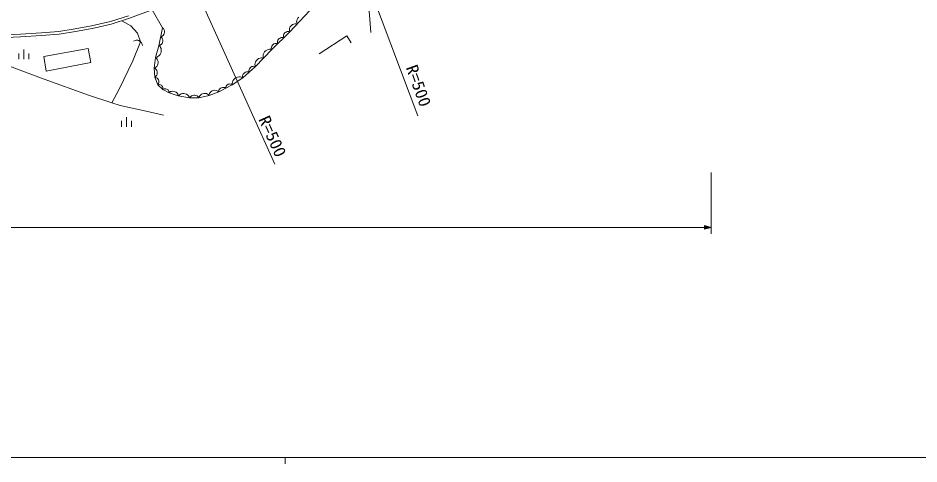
# Model space of a CAD drawing. Units: millimetres, scale not verified. Extents: x 40000 to 680000, y 20000 to 380000.
# Drawn here: x 227376 to 364467, y 204000 to 271916 of the extents above; entities that cross this region are included whole.
import ezdxf
from ezdxf.enums import TextEntityAlignment as Align

# ---------------------------------------------------------------- set-up
doc = ezdxf.new("R2010")
doc.units = ezdxf.units.MM
doc.header["$LTSCALE"] = 1000
for name, color, linetype, lineweight in [('M-BGD', 7, 'Continuous', 13), ('M-STR-HTXT', 7, 'Continuous', 13), ('M-TTL-BAND', 7, 'Continuous', 13)]:
    doc.layers.add(name, color=color, linetype=linetype, lineweight=lineweight)
doc.styles.add('ＭＳ ゴシック', font='')
doc.styles.get('ＭＳ ゴシック').set_extended_font_data('MS Gothic')

msp = doc.modelspace()

# ---------------------------------------------------------------- linework, layer by layer
at = {"layer": 'M-BGD'}
for p, q in [((281071, 269689), (280583, 275656)), ((273260, 274619), (268728, 269816)), ((247763, 273137), (244330, 271871)), ((247763, 273137), (249383, 270433)), ((244200, 272250), (241442, 271379)), ((244330, 271871), (241548, 270993)), ((243172, 271505), (244549, 270729)), ((269790, 271486), (269770, 271317)), ((269855, 271704), (269790, 271486)), ((269971, 271876), (269855, 271704)), ((270111, 272024), (269971, 271876)), ((236071, 270242), (233579, 269855)), ((238563, 270701), (236071, 270242)), ((238645, 270310), (236133, 269846)), ((241442, 271379), (238563, 270701)), ((241548, 270993), (238645, 270310)), ((244549, 270729), (245535, 269595)), ((248821, 267686), (249383, 270433)), ((249502, 270319), (249382, 270429)), ((249568, 270220), (249502, 270319)), ((249628, 270093), (249568, 270220)), ((249676, 269912), (249628, 270093)), ((268694, 270293), (268676, 270134)), ((268676, 270134), (268680, 269998)), ((268756, 270498), (268694, 270293)), ((268864, 270660), (268756, 270498)), ((268996, 270799), (268864, 270660)), ((269151, 270917), (268996, 270799)), ((269353, 270991), (269151, 270917)), ((269510, 271018), (269353, 270991)), ((269646, 271022), (269510, 271018)), ((269828, 270982), (269646, 271022)), ((269770, 271317), (269775, 271173)), ((269775, 271173), (269828, 270982)), ((227749, 269443), (223942, 269298)), ((227764, 269044), (223950, 268898)), ((230942, 269637), (227749, 269443)), ((230967, 269238), (227764, 269044)), ((233579, 269855), (230942, 269637)), ((233627, 269457), (230967, 269238)), ((236133, 269846), (233627, 269457)), ((245535, 269595), (246028, 268312)), ((249101, 269058), (249255, 269112)), ((249222, 268947), (249101, 269058)), ((249287, 268848), (249222, 268947)), ((249255, 269112), (249355, 269177)), ((249347, 268722), (249287, 268848)), ((249396, 268540), (249347, 268722)), ((249355, 269177), (249459, 269270)), ((249459, 269270), (249575, 269418)), ((249575, 269418), (249636, 269577)), ((249636, 269577), (249670, 269742)), ((249670, 269742), (249676, 269912)), ((268728, 269816), (265978, 267105)), ((267121, 268780), (267010, 268670)), ((267251, 268871), (267121, 268780)), ((267417, 268925), (267251, 268871)), ((267545, 268942), (267417, 268925)), ((267656, 268941), (267545, 268942)), ((267803, 268903), (267656, 268941)), ((267768, 269161), (267767, 269051)), ((267767, 269051), (267803, 268903)), ((267787, 269290), (267768, 269161)), ((267843, 269455), (267787, 269290)), ((267936, 269583), (267843, 269455)), ((268047, 269692), (267936, 269583)), ((268176, 269783), (268047, 269692)), ((268342, 269837), (268176, 269783)), ((268471, 269855), (268342, 269837)), ((268581, 269854), (268471, 269855)), ((268728, 269816), (268581, 269854)), ((268680, 269998), (268730, 269818)), ((273193, 266461), (277398, 269179)), ((277398, 269179), (278077, 268139)), ((246028, 268312), (244845, 265402)), ((244963, 268401), (245178, 268495)), ((245178, 268495), (245366, 268535)), ((245366, 268535), (245594, 268522)), ((245594, 268522), (245768, 268468)), ((245768, 268468), (245875, 268414)), ((245875, 268414), (246023, 268307)), ((246023, 268307), (246170, 268133)), ((246170, 268133), (246264, 267918)), ((246264, 267918), (246305, 267730)), ((248318, 265904), (248821, 267686)), ((248821, 267686), (248975, 267740)), ((248986, 267571), (248834, 267733)), ((248975, 267740), (249074, 267806)), ((249065, 267431), (248986, 267571)), ((249133, 267253), (249065, 267431)), ((249074, 267806), (249179, 267899)), ((249179, 267899), (249295, 268046)), ((249295, 268046), (249356, 268205)), ((249356, 268205), (249390, 268370)), ((249390, 268370), (249396, 268540)), ((265916, 267336), (265915, 267225)), ((265935, 267464), (265916, 267336)), ((265992, 267629), (265935, 267464)), ((266085, 267757), (265992, 267629)), ((266196, 267867), (266085, 267757)), ((266325, 267958), (266196, 267867)), ((266491, 268012), (266325, 267958)), ((266620, 268029), (266491, 268012)), ((266730, 268029), (266620, 268029)), ((266877, 267991), (266730, 268029)), ((266842, 268248), (266841, 268138)), ((266841, 268138), (266877, 267991)), ((266861, 268377), (266842, 268248)), ((266917, 268542), (266861, 268377)), ((267010, 268670), (266917, 268542)), ((227510, 266526), (227510, 265626)), ((228260, 267126), (228260, 265626)), ((229010, 266526), (229010, 265626)), ((231326, 266067), (238055, 267268)), ((231663, 263831), (231326, 266067)), ((238055, 267268), (238477, 265158)), ((248318, 265904), (248531, 265962)), ((248531, 265962), (248672, 266041)), ((248672, 266041), (248823, 266156)), ((248823, 266156), (248995, 266345)), ((248995, 266345), (249093, 266554)), ((249093, 266554), (249155, 266773)), ((249181, 267003), (249133, 267253)), ((249155, 266773), (249181, 267003)), ((265978, 267105), (263500, 264510)), ((264697, 266337), (264676, 266159)), ((264676, 266159), (264680, 266006)), ((264680, 266006), (264735, 265803)), ((264769, 266568), (264697, 266337)), ((264892, 266749), (264769, 266568)), ((265041, 266905), (264892, 266749)), ((265216, 267037), (265041, 266905)), ((265443, 267118), (265216, 267037)), ((265621, 267148), (265443, 267118)), ((265774, 267151), (265621, 267148)), ((265978, 267105), (265774, 267151)), ((265915, 267225), (265951, 267078)), ((224423, 265205), (231378, 262590)), ((238477, 265158), (231663, 263831)), ((244845, 265402), (242773, 261061)), ((248085, 264278), (248318, 265904)), ((248456, 265744), (248311, 265862)), ((248538, 265635), (248456, 265744)), ((248479, 264545), (248601, 264721)), ((248615, 265495), (248538, 265635)), ((248601, 264721), (248660, 264907)), ((248683, 265291), (248615, 265495)), ((248660, 264907), (248687, 265097)), ((248687, 265097), (248683, 265291)), ((263454, 265036), (263433, 264857)), ((263433, 264857), (263436, 264704)), ((263436, 264704), (263492, 264502)), ((263525, 265266), (263454, 265036)), ((263648, 265447), (263525, 265266)), ((263798, 265604), (263648, 265447)), ((263973, 265735), (263798, 265604)), ((264200, 265817), (263973, 265735)), ((264378, 265846), (264200, 265817)), ((264530, 265850), (264378, 265846)), ((264735, 265803), (264530, 265850)), ((248228, 264245), (248082, 264317)), ((248085, 264278), (248257, 264350)), ((248201, 262922), (248085, 264278)), ((248319, 264169), (248228, 264245)), ((248257, 264350), (248366, 264432)), ((248413, 264064), (248319, 264169)), ((248366, 264432), (248479, 264545)), ((248410, 263109), (248484, 263227)), ((248511, 263904), (248413, 264064)), ((248484, 263227), (248554, 263402)), ((248553, 263739), (248511, 263904)), ((248567, 263572), (248553, 263739)), ((248554, 263402), (248567, 263572)), ((261620, 263341), (261554, 263179)), ((263500, 264510), (261563, 262806)), ((261720, 263463), (261620, 263341)), ((261837, 263566), (261720, 263463)), ((261971, 263650), (261837, 263566)), ((262140, 263694), (261971, 263650)), ((262269, 263704), (262140, 263694)), ((262379, 263697), (262269, 263704)), ((262524, 263651), (262379, 263697)), ((262503, 263910), (262496, 263800)), ((262496, 263800), (262524, 263651)), ((262530, 264038), (262503, 263910)), ((262596, 264199), (262530, 264038)), ((262696, 264322), (262596, 264199)), ((262813, 264425), (262696, 264322)), ((262947, 264509), (262813, 264425)), ((263116, 264553), (262947, 264509)), ((263245, 264563), (263116, 264553)), ((263355, 264556), (263245, 264563)), ((263500, 264510), (263355, 264556)), ((231378, 262590), (238087, 260173)), ((248201, 262922), (248334, 263018)), ((248627, 261760), (248201, 262922)), ((248352, 262861), (248214, 262887)), ((248334, 263018), (248410, 263109)), ((248444, 262818), (248352, 262861)), ((248545, 262752), (248444, 262818)), ((248662, 262642), (248545, 262752)), ((248627, 261760), (248715, 261869)), ((248734, 262515), (248662, 262642)), ((248715, 261869), (248758, 261962)), ((248784, 262380), (248734, 262515)), ((248758, 261962), (248793, 262076)), ((248811, 262236), (248784, 262380)), ((248793, 262076), (248811, 262236)), ((259481, 261865), (259354, 261821)), ((259628, 261869), (259481, 261865)), ((259737, 261853), (259628, 261869)), ((259826, 261826), (259737, 261853)), ((261563, 262806), (259937, 261760)), ((259992, 262158), (259958, 262000)), ((259958, 262000), (259965, 261779)), ((260059, 262336), (259992, 262158)), ((260189, 262555), (260059, 262336)), ((260360, 262710), (260189, 262555)), ((260552, 262833), (260360, 262710)), ((260764, 262925), (260552, 262833)), ((261018, 262952), (260764, 262925)), ((261207, 262938), (261018, 262952)), ((261365, 262904), (261207, 262938)), ((261563, 262806), (261365, 262904)), ((261528, 263052), (261521, 262942)), ((261521, 262942), (261548, 262792)), ((261554, 263179), (261528, 263052)), ((242773, 261061), (241638, 258989)), ((248728, 261816), (248604, 261782)), ((249402, 261024), (248627, 261760)), ((248821, 261819), (248728, 261816)), ((248931, 261806), (248821, 261819)), ((249072, 261763), (248931, 261806)), ((249183, 261688), (249072, 261763)), ((249278, 261597), (249183, 261688)), ((249359, 261490), (249278, 261597)), ((249409, 261351), (249359, 261490)), ((249504, 261096), (249394, 261028)), ((249402, 261024), (249430, 261150)), ((250370, 260521), (249402, 261024)), ((249427, 261243), (249409, 261351)), ((249430, 261150), (249427, 261243)), ((249593, 261124), (249504, 261096)), ((249701, 261142), (249593, 261124)), ((249849, 261139), (249701, 261142)), ((249976, 261098), (249849, 261139)), ((250093, 261037), (249976, 261098)), ((250200, 260957), (250093, 261037)), ((250287, 260837), (250200, 260957)), ((250334, 260738), (250287, 260837)), ((250362, 260649), (250334, 260738)), ((250474, 260644), (250341, 260530)), ((250370, 260521), (250362, 260649)), ((251765, 260056), (250370, 260521)), ((250588, 260701), (250474, 260644)), ((250730, 260749), (250588, 260701)), ((250930, 260777), (250730, 260749)), ((251110, 260749), (250930, 260777)), ((251281, 260692), (251110, 260749)), ((251442, 260606), (251281, 260692)), ((251584, 260464), (251442, 260606)), ((257923, 260676), (256451, 260134)), ((256600, 260564), (256513, 260429)), ((256747, 260720), (256600, 260564)), ((256916, 260816), (256747, 260720)), ((257096, 260883), (256916, 260816)), ((257287, 260919), (257096, 260883)), ((257501, 260895), (257287, 260919)), ((257654, 260850), (257501, 260895)), ((257777, 260793), (257654, 260850)), ((257923, 260676), (257777, 260793)), ((257918, 260810), (257911, 260670)), ((257947, 260907), (257918, 260810)), ((259937, 261760), (257923, 260676)), ((257998, 261016), (257947, 260907)), ((258090, 261148), (257998, 261016)), ((258206, 261237), (258090, 261148)), ((258332, 261305), (258206, 261237)), ((258471, 261353), (258332, 261305)), ((258632, 261357), (258471, 261353)), ((258750, 261340), (258632, 261357)), ((258848, 261310), (258750, 261340)), ((258968, 261239), (258848, 261310)), ((258974, 261367), (258968, 261239)), ((259001, 261456), (258974, 261367)), ((259047, 261556), (259001, 261456)), ((259132, 261677), (259047, 261556)), ((259238, 261759), (259132, 261677)), ((259354, 261821), (259238, 261759)), ((259937, 261760), (259826, 261826)), ((238087, 260173), (241638, 258989)), ((251670, 260341), (251584, 260464)), ((251727, 260227), (251670, 260341)), ((251765, 260056), (251727, 260227)), ((253469, 259746), (251765, 260056)), ((251927, 260199), (251796, 260050)), ((252045, 260281), (251927, 260199)), ((252197, 260358), (252045, 260281)), ((252416, 260421), (252197, 260358)), ((252623, 260418), (252416, 260421)), ((252824, 260382), (252623, 260418)), ((253019, 260312), (252824, 260382)), ((253201, 260175), (253019, 260312)), ((253317, 260050), (253201, 260175)), ((253399, 259932), (253317, 260050)), ((253469, 259746), (253399, 259932)), ((254902, 259746), (253469, 259746)), ((253586, 259886), (253502, 259746)), ((253670, 259970), (253586, 259886)), ((253782, 260054), (253670, 259970)), ((253950, 260138), (253782, 260054)), ((254118, 260166), (253950, 260138)), ((254286, 260166), (254118, 260166)), ((254454, 260138), (254286, 260166)), ((254622, 260054), (254454, 260138)), ((254734, 259970), (254622, 260054)), ((254818, 259886), (254734, 259970)), ((254902, 259746), (254818, 259886)), ((254953, 259924), (254899, 259746)), ((256451, 260134), (254902, 259746)), ((255023, 260040), (254953, 259924)), ((255124, 260165), (255023, 260040)), ((255287, 260304), (255124, 260165)), ((255465, 260382), (255287, 260304)), ((255651, 260428), (255465, 260382)), ((255845, 260444), (255651, 260428)), ((256055, 260397), (255845, 260444)), ((256202, 260335), (256055, 260397)), ((256319, 260266), (256202, 260335)), ((256451, 260134), (256319, 260266)), ((256456, 260306), (256421, 260123)), ((256513, 260429), (256456, 260306)), ((241638, 258989), (242921, 258595)), ((242921, 258595), (246867, 257707)), ((243874, 256837), (243874, 255337)), ((246867, 257707), (249531, 257115)), ((243124, 256237), (243124, 255337)), ((244624, 256237), (244624, 255337))]:
    msp.add_line(p, q, dxfattribs=at)
at = {"layer": 'M-STR-HTXT'}
for p, q in [((288214, 257029), (276698, 287746)), ((253601, 278168), (266436, 249663)), ((332847, 239039), (332847, 248391)), ((122743, 240039), (332847, 240039)), ((331847, 239759), (331847, 240319)), ((331847, 240319), (332847, 240039)), ((332847, 240039), (331847, 239759)), ((331887, 239839), (331887, 240239)), ((331887, 240239), (332567, 240039)), ((332567, 240039), (331887, 239839)), ((331927, 239919), (331927, 240159)), ((331927, 240159), (332407, 240039)), ((332407, 240039), (331927, 239919)), ((331967, 239999), (331967, 240079)), ((331967, 240079), (332167, 240039)), ((332167, 240039), (331967, 239999))]:
    msp.add_line(p, q, dxfattribs=at)
at = {"layer": 'M-TTL-BAND'}
for p, q in [((40000, 205000), (579000, 205000)), ((268000, 205000), (268000, 204000))]:
    msp.add_line(p, q, dxfattribs=at)

# ---------------------------------------------------------------- texts
at = {"layer": 'M-STR-HTXT', "style": 'ＭＳ ゴシック', "width": 1.05}
for rotation, p in [(289.7, (285850, 264195)), (294.3, (263424, 256280))]:
    msp.add_text('R=500', height=1833, rotation=rotation, dxfattribs=at).set_placement(p, align=Align.BOTTOM_LEFT)

doc.saveas('drawing.dxf')
